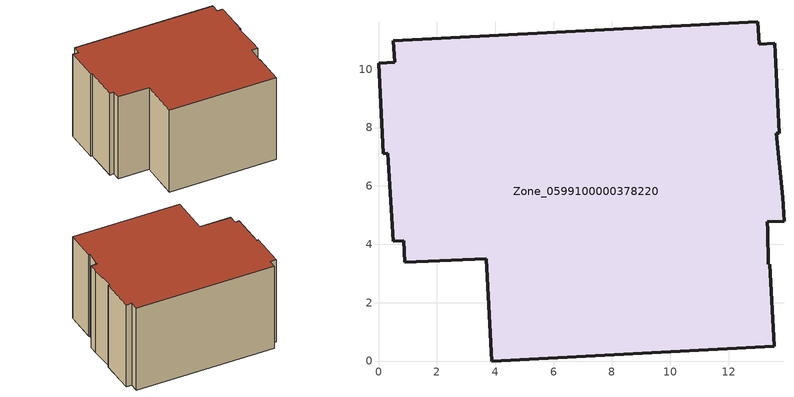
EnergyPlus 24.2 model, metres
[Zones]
Zone_0599100000378220
 floor ground (C_G): 0.5,4.1 0.32,7.12 0.16,7.11 0,10.21 0.55,10.24 0.51,10.98 12.99,11.62 13.04,10.86 13.57,10.9 13.73,7.81 13.63,7.8 13.85,5.61 13.89,4.79 13.32,4.77 13.34,4.48 13.35,3.31 13.41,3.31 13.56,0.51 3.88,0 3.69,3.5 0.91,3.39 0.87,4.12 z0
 wall outside (C_F): 0.55,10.24 0,10.21 0.16,7.11 0.32,7.12 0.5,4.1 0.87,4.12 0.91,3.39 3.69,3.5 3.88,0 13.56,0.51 13.41,3.31 13.35,3.31 13.34,4.48 13.32,4.77 13.89,4.79 13.85,5.61 13.63,7.8 13.73,7.81 13.57,10.9 13.04,10.86 12.99,11.62 0.51,10.98 0.55,10.24 z0:8.09
 roof outside (C_R): 0.32,7.12 0.5,4.1 0.87,4.12 0.91,3.39 3.69,3.5 3.88,0 13.56,0.51 13.41,3.31 13.35,3.31 13.34,4.48 13.32,4.77 13.89,4.79 13.85,5.61 13.63,7.8 13.73,7.81 13.57,10.9 13.04,10.86 12.99,11.62 0.51,10.98 0.55,10.24 0,10.21 0.16,7.11 z8.09
[BUILDING]
Pand.0599100000378220: North Axis=0; Terrain=City; Loads Convergence Tolerance Value=0.04; Temperature Convergence Tolerance Value=0.4; Solar Distribution=FullExterior; Maximum Number of Warmup Days=25; Minimum Number of Warmup Days=1
[Site:Location]
Rotterdam.The.Hague.AP_ZH_NLD Design_Conditions: Latitude=51.96; Longitude=4.45; Time Zone=1; Elevation=-4.5
[SITE:GROUNDTEMPERATURE:BUILDINGSURFACE]
18, 18, 18, 18, 18, 18, 18, 18, 18, 18, 18, 18
[MATERIAL] Thermal Absorptance=0.9; Solar Absorptance=0.7; Visible Absorptance=0.7
Name | Roughness | Thickness | Conductivity | Density | Specific Heat
G.D.1992-2005 | MediumSmooth | 0.15 | 0.06 | 540 | 1210
F.D.1992-2005 | Rough | 0.3 | 0.12 | 1920 | 840
R.D.1992-2005 | MediumRough | 0.2 | 0.08 | 1500 | 1000
[CONSTRUCTION]
C_G: G.D.1992-2005
C_F: F.D.1992-2005
C_R: R.D.1992-2005
[ZONE]
Zone_0599100000378220: Type=1; Multiplier=1; Ceiling Height=Autocalculate; Volume=Autocalculate; Floor Area=autocalculate; Part of Total Floor Area=Yes
[ZONEINFILTRATION:DESIGNFLOWRATE]
Infil_Zone_0599100000378220: Zone or ZoneList or Space or SpaceList=Zone_0599100000378220; Schedule=AlwaysOn; Design Flow Rate Calculation Method=Flow/Area; Flow Rate per Floor Area=0.0021; Constant Term Coefficient=1; Temperature Term Coefficient=0; Velocity Term Coefficient=0; Velocity Squared Term Coefficient=0
[HVACTEMPLATE:ZONE:IDEALLOADSAIRSYSTEM]
Zone_0599100000378220: Maximum Heating Supply Air Temperature=50; Minimum Cooling Supply Air Temperature=13; Maximum Heating Supply Air Humidity Ratio=0.0156; Minimum Cooling Supply Air Humidity Ratio=0.0077; Heating Limit=NoLimit; Cooling Limit=NoLimit; Dehumidification Control Type=ConstantSensibleHeatRatio; Cooling Sensible Heat Ratio=0.7; Dehumidification Setpoint=60; Humidification Control Type=None; Humidification Setpoint=30; Outdoor Air Method=None; Outdoor Air Flow Rate per Person=0.00944; Outdoor Air Flow Rate per Zone Floor Area=0; Outdoor Air Flow Rate per Zone=0; Demand Controlled Ventilation Type=None; Outdoor Air Economizer Type=NoEconomizer; Heat Recovery Type=None; Sensible Heat Recovery Effectiveness=0.7; Latent Heat Recovery Effectiveness=0.65
[ZONECONTROL:THERMOSTAT]
ThermostatControl_Zone_0599100000378220: Zone or ZoneList=Zone_0599100000378220; Control Type Schedule=DualSetpointControlType; Control 1=Thermostat_Zone_0599100000378220; Temperature Difference Between Cutout And Setpoint=0
[THERMOSTATSETPOINT:DUALSETPOINT]
Thermostat_Zone_0599100000378220: Heating Setpoint Temperature Schedule=HeatingSetpoint_Zone_0599100000378220; Cooling Setpoint Temperature Schedule=CoolingSetpoint_Zone_0599100000378220
[SCHEDULE:COMPACT]
HeatingSetpoint_Zone_0599100000378220: Through: 12/31, For: AllDays, Until: 24:00, 21
CoolingSetpoint_Zone_0599100000378220: Through: 12/31, For: AllDays, Until: 24:00, 24
DualSetpointControlType: Through: 12/31, For: AllDays, Until: 24:00, 4
AlwaysOn: Through: 12/31, For: AllDays, Until: 24:00, 1
